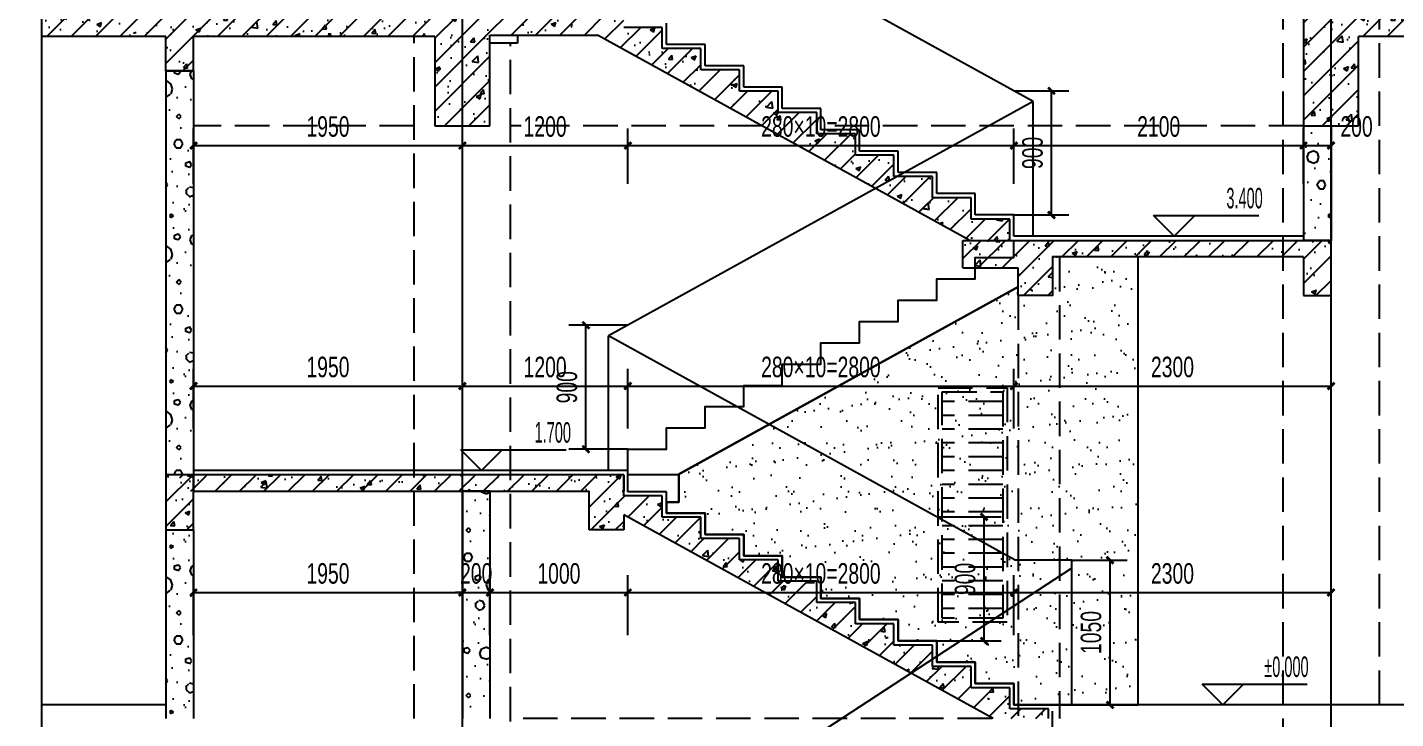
# Model space of a CAD drawing. Extents: x -26219 to 315419, y -160410 to -120810.
# Drawn here: x 119748 to 129672, y -147398 to -142382 of the extents above; entities that cross this region are included whole.
import ezdxf

# ---------------------------------------------------------------- set-up
doc = ezdxf.new("R2010")
doc.units = 0
doc.header["$LTSCALE"] = 1000
doc.header["$MEASUREMENT"] = 0
doc.linetypes.add('DASH', pattern=[0.35, 0.25, -0.1])
for name, color, linetype in [('01-标注_尺寸', 124, 'Continuous'), ('01-标注_标高', 200, 'Continuous'), ('01-标注_符号', 200, 'Continuous'), ('02-TEXT_标注', 130, 'Continuous'), ('05-填充_天正', 26, 'Continuous'), ('A-E_栏杆', 232, 'Continuous'), ('A-SUR_保温', 222, 'Continuous'), ('A-TECH_暖通', 6, 'Continuous'), ('A_AXIS-轴线', 36, 'Continuous'), ('A_STR-砌块墙', 121, 'Continuous'), ('A_STR-砼墙', 51, 'Continuous'), ('A_STR-砼柱', 51, 'Continuous'), ('S_E_A-E_楼梯', 4, 'Continuous'), ('S_SURFACE', 6, 'Continuous')]:
    doc.layers.add(name, color=color, linetype=linetype)
doc.styles.add('_TCH_DIM', font='ros.shx', dxfattribs={"width": 0.75, "bigfont": 'jd.shx'})
doc.styles.add('_TCH_DIM_T3', font='ros.shx', dxfattribs={"width": 0.705882, "bigfont": 'jd.shx'})
doc.dimstyles.new('_TCH_ARCH&&50', dxfattribs={"dimtxt": 148.75, "dimasz": 50, "dimexe": 125, "dimexo": 150, "dimgap": 63.125, "dimtad": 1, "dimdec": 0, "dimzin": 0, "dimdsep": 46, "dimtxsty": '_TCH_DIM_T3', "dimblk": 'ARCHTICK', "dimcen": 0.09, "dimclrt": 7, "dimazin": 2, "dimtfac": 1, "dimtdec": 0, "dimtix": 1, "dimtmove": 2, "dimatfit": 3, "dimfxl": 0, "dimtolj": 1, "dimtzin": 0, "dimarcsym": 0})
pattern_1 = [(45, (-598.54, -2114.5), (-88.38835, 88.38835), []), (50, (-598.54, -2114.5), (358.6301, -31.37607), [37.5, -412.5]), (355, (-598.54, -2114.5), (-69.3757, 376.0961), [30, -330]), (100.4514, (-568.65, -2117.1), (289.2547, 344.7198), [31.8701, -350.57106]), (46.1842, (-598.54, -2014.5), (533.6205, -82.7595), [56.25, -618.75]), (96.6356, (-554.07, -2021.4), (467.3314, 487.059), [47.8051, -525.8565]), (351.1842, (-598.54, -2014.5), (467.331, 487.0593), [45, -495]), (21, (-548.54, -2039.5), (298.45353, -201.30945), [37.5, -412.5]), (326, (-548.54, -2039.5), (121.6577, 362.575), [30, -330]), (71.4514, (-523.67, -2056.27), (420.1113, 161.26525), [31.8701, -350.57106]), (37.5, (-598.54, -2114.5), (6.07993, 166.44693), [0, -326, 0, -335, 0, -331.25]), (7.5, (-598.54, -2114.5), (131.53477, 197.20586), [0, -191, 0, -318.5, 0, -126.25]), (327.5, (-710.04, -2114.5), (266.91122, -11.27744), [0, -125, 0, -390, 0, -517.5]), (317.5, (-760.04, -2114.5), (291.59308, 50.0525), [0, -162.5, 0, -259, 0, -367.5])]
pattern_2 = [(45, (0, 0), (-88.38835, 88.38835), []), (50, (0, 0), (358.6301, -31.37607), [37.5, -412.5]), (355, (0, 0), (-69.3757, 376.0961), [30, -330]), (100.4514, (29.9, -2.6), (289.2547, 344.7198), [31.8701, -350.57106]), (46.1842, (0, 100), (533.6205, -82.7595), [56.25, -618.75]), (96.6356, (44.47, 93.1), (467.3314, 487.059), [47.8051, -525.8565]), (351.1842, (0, 100), (467.331, 487.0593), [45, -495]), (21, (50, 75), (298.45353, -201.30945), [37.5, -412.5]), (326, (50, 75), (121.6577, 362.575), [30, -330]), (71.4514, (74.87, 58.22), (420.1113, 161.26525), [31.8701, -350.57106]), (37.5, (0, 0), (6.07993, 166.44693), [0, -326, 0, -335, 0, -331.25]), (7.5, (0, 0), (131.53477, 197.20586), [0, -191, 0, -318.5, 0, -126.25]), (327.5, (-111.5, 0), (266.91122, -11.27744), [0, -125, 0, -390, 0, -517.5]), (317.5, (-161.5, 0), (291.59308, 50.0525), [0, -162.5, 0, -259, 0, -367.5])]
pattern_3 = [(0, (177, -183), (300, 600), [0, -600]), (0, (-174, -264), (300, 600), [0, -600]), (0, (21, -270), (300, 600), [0, -600]), (0, (234, -93), (300, 600), [0, -600]), (0, (-15, -300), (300, 600), [0, -600]), (0, (294, 285), (300, 600), [0, -600]), (0, (111, 237), (300, 600), [0, -600]), (0, (207, 162), (300, 600), [0, -600]), (0, (-282, 150), (300, 600), [0, -600]), (0, (12, 123), (300, 600), [0, -600]), (0, (-102, -30), (300, 600), [0, -600]), (0, (-96, -255), (300, 600), [0, -600]), (0, (129, -279), (300, 600), [0, -600]), (0, (294, -15), (300, 600), [0, -600]), (0, (-267, -108), (300, 600), [0, -600]), (0, (-216, -6), (300, 600), [0, -600]), (0, (18, -48), (300, 600), [0, -600]), (0, (-66, -135), (300, 600), [0, -600]), (0, (-114, 63), (300, 600), [0, -600]), (0, (-39, 288), (300, 600), [0, -600]), (0, (-243, -234), (300, 600), [0, -600]), (0, (87, 165), (300, 600), [0, -600]), (0, (-192, 174), (300, 600), [0, -600]), (0, (-240, 252), (300, 600), [0, -600]), (130.601294, (257.143, 97.143), (-1499.9999834, 1800.000008), [26.3416, -11037.111]), (18.43495, (214.29, 108.57), (1499.999994, 599.999996), [27.1052, -3767.6279]), (90, (214.3, 82.86), (300, 600), [25.7143, -1174.2857]), (161.56505, (240, 74.29), (-1500.000008, 599.999955), [27.1052, -3767.6279]), (53.1301, (240, 74.29), (300, 600), [28.5714, -2971.4285]), (135, (262.86, -231.43), (-300.00004, 599.99996), [24.2437, -1672.8126]), (45, (228.57, -231.43), (300, 600), [24.2437, -1672.8126]), (135, (245.71, -248.57), (-300.00004, 599.99996), [24.2437, -1672.8126]), (45, (245.71, -248.57), (300, 600), [24.2437, -1672.8126]), (116.56505, (-25.7, 171.43), (-5e-05, 1200), [31.9438, -638.8765]), (180, (-40, 200), (-300, 600), [34.2857, -565.7142]), (63.43495, (-88.57, 171.43), (3e-06, 1200), [31.9438, -638.8765]), (116.56505, (-74.3, 142.86), (-5e-05, 1200), [31.9438, -638.8765]), (0, (-74.3, 142.86), (300, 600), [34.2857, -565.7142]), (63.43495, (-40, 142.86), (3e-06, 1200), [31.9438, -638.8765]), (107.102728, (200, -31.429), (-899.9999656, 3000.0000048), [38.8613, -16282.9025]), (143.972626, (188.57, 5.714), (-5699.999928, 4199.999995), [38.8613, -8122.02]), (180, (157.14, 28.6), (-300, 600), [37.1429, -562.8571]), (36.027373, (88.57, 5.714), (5699.999958, 4199.999955), [38.8613, -8122.02]), (71.56505, (77.14, -28.57), (900.000005, 2999.999995), [36.1403, -3758.5928]), (107.102728, (88.571, -65.714), (-899.9999656, 3000.0000048), [38.8613, -16282.9025]), (143.972626, (120, -88.57), (-5699.999928, 4199.999995), [38.8613, -8122.02]), (0, (120, -88.6), (300, 600), [37.1429, -562.8571]), (36.027373, (157.143, -88.57), (5699.999958, 4199.999955), [38.8613, -8122.02]), (71.56505, (188.57, -65.71), (900.000005, 2999.999995), [36.1403, -3758.5928]), (150.25512, (205.714, 248.57), (-900.000002, 599.999993), [23.035, -4814.3196]), (90, (185.7, 237.14), (300, 600), [22.8571, -1177.1427]), (29.74488, (185.714, 237.14), (900, 599.999997), [23.035, -4814.3196]), (116.56505, (65.7, -177.14), (-5e-05, 1200), [31.9438, -638.8765]), (168.690067, (51.43, -148.57), (-2700.000002, 599.999985), [29.1373, -6089.6855]), (41.185925, (0, -162.857), (7499.9999546, 6599.9999423), [30.3718, -12725.802]), (90, (0, -191.43), (300, 600), [28.5714, -1171.4285]), (138.814074, (22.857, -211.429), (-7499.9998667, 6600.000042), [30.3718, -12725.802]), (16.699244, (22.857, -211.429), (9899.9999255, 2999.9999686), [29.8295, -12498.5375]), (60.945396, (51.43, -202.857), (299.999999, 599.9999947), [29.416, -12325.3395]), (109.983106, (-185.714, 74.286), (-1500.0000056, 4199.999989), [33.442, -14012.1975]), (155.556045, (-197.143, 105.714), (-3900.000015, 1799.9999626), [34.523, -14465.1315]), (24.443955, (-260, 105.714), (3900.000002, 1799.9999913), [34.523, -14465.1315]), (70.016893, (-271.429, 74.286), (1500.0000045, 4199.9999896), [33.442, -14012.1975]), (109.983106, (-260, 42.857), (-1500.0000056, 4199.999989), [33.442, -14012.1975]), (160.016893, (-228.57, 31.43), (-1500.000001, 599.999973), [33.442, -6989.3775]), (19.983107, (-228.57, 31.43), (1499.999992, 599.999999), [33.442, -6989.3775]), (70.016893, (-197.143, 42.857), (1500.0000045, 4199.9999896), [33.442, -14012.1975]), (122.005383, (37.14, 20), (-300.00004, 599.99997), [26.9542, -5633.434]), (18.43495, (-2.86, 34.29), (1499.999994, 599.999996), [27.1052, -3767.6279]), (90, (-2.86, 8.57), (300, 600), [25.7143, -1174.2857]), (161.56505, (22.86, 0), (-1500.000008, 599.999955), [27.1052, -3767.6279]), (54.462322, (22.857, 0), (2099.999997, 2999.9999955), [24.578, -10298.2115]), (116.56505, (-137.14, -125.7), (-5e-05, 1200), [31.9438, -638.8765]), (180, (-151.4, -97.14), (-300, 600), [31.4286, -568.5714]), (59.036243, (-200, -125.714), (300.000001, 599.999997), [33.3197, -6963.822]), (120.963756, (-182.857, -154.286), (-300.000041, 599.999972), [33.3197, -6963.822]), (0, (-182.86, -154.3), (300, 600), [31.4286, -568.5714]), (63.43495, (-151.43, -154.3), (3e-06, 1200), [31.9438, -638.8765])]

# ---------------------------------------------------------------- blocks, each defined once
blk = doc.blocks.new('sdfafds')
at = {"layer": '05-填充_天正', "linetype": 'DASH'}
for p, q in [((470, 1600), (30, 1600)), ((470, 1500), (30, 1500)), ((470, 1400), (30, 1400)), ((470, 1300), (30, 1300)), ((470, 1200), (30, 1200)), ((470, 1100), (30, 1100)), ((470, 1000), (30, 1000)), ((470, 900), (30, 900)), ((470, 800), (30, 800)), ((470, 700), (30, 700)), ((470, 600), (30, 600)), ((470, 500), (30, 500)), ((470, 400), (30, 400)), ((470, 300), (30, 300)), ((470, 200), (30, 200)), ((470, 100), (30, 100))]:
    blk.add_line(p, q, dxfattribs=at)
blk.add_lwpolyline([(470, 30), (30, 30), (30, 1670), (470, 1670)], close=True, dxfattribs=at)
at = {"layer": 'A-TECH_暖通', "linetype": 'DASH'}
blk.add_lwpolyline([(500, 0), (0, 0), (0, 1700), (500, 1700)], close=True, dxfattribs=at)
blk = doc.blocks.new('_ArchTick')
at = {"color": 0, "linetype": 'ByBlock', "const_width": 0.4}
blk.add_lwpolyline([(-0.5, -0.5), (0.5, 0.5)], dxfattribs=at)
blk = doc.blocks.new('*D258')
at = {"layer": '01-标注_尺寸', "color": 0, "lineweight": -2, "transparency": 16777216}
for p, q in [((129003.2, -143516.8), (129003.2, -143115.1)), ((129203.2, -143516.8), (129203.2, -143115.1)), ((129003.2, -143240.1), (129203.2, -143240.1))]:
    blk.add_line(p, q, dxfattribs=at)
at = {"layer": 'Defpoints', "color": 0, "transparency": 16777216}
for p in [(129203.2, -143240.1), (129003.2, -143666.8), (129203.2, -143666.8)]:
    blk.add_point(p, dxfattribs=at)
at = {"layer": '01-标注_尺寸', "color": 0, "lineweight": -2, "transparency": 16777216, "xscale": 50, "yscale": 50, "zscale": 50, "rotation": 180}
blk.add_blockref('_ArchTick', (129003.2, -143240.1), dxfattribs=at)
at = {"layer": '01-标注_尺寸', "color": 0, "lineweight": -2, "transparency": 16777216, "xscale": 50, "yscale": 50, "zscale": 50}
blk.add_blockref('_ArchTick', (129203.2, -143240.1), dxfattribs=at)
at = {"layer": '01-标注_尺寸', "color": 7, "transparency": 16777216, "insert": (129388.2, -143102.6), "char_height": 148.75, "attachment_point": 5, "style": '_TCH_DIM_T3'}
blk.add_mtext('\\A1;200', dxfattribs=at)
blk = doc.blocks.new('*D259')
at = {"layer": '01-标注_尺寸', "color": 0, "lineweight": -2, "transparency": 16777216}
for p, q in [((126903.2, -143516.8), (126903.2, -143115.1)), ((129003.2, -143516.8), (129003.2, -143115.1)), ((126903.2, -143240.1), (129003.2, -143240.1))]:
    blk.add_line(p, q, dxfattribs=at)
at = {"layer": 'Defpoints', "color": 0, "transparency": 16777216}
for p in [(129003.2, -143240.1), (126903.2, -143666.8), (129003.2, -143666.8)]:
    blk.add_point(p, dxfattribs=at)
at = {"layer": '01-标注_尺寸', "color": 0, "lineweight": -2, "transparency": 16777216, "xscale": 50, "yscale": 50, "zscale": 50, "rotation": 180}
blk.add_blockref('_ArchTick', (126903.2, -143240.1), dxfattribs=at)
at = {"layer": '01-标注_尺寸', "color": 0, "lineweight": -2, "transparency": 16777216, "xscale": 50, "yscale": 50, "zscale": 50}
blk.add_blockref('_ArchTick', (129003.2, -143240.1), dxfattribs=at)
at = {"layer": '01-标注_尺寸', "color": 7, "transparency": 16777216, "insert": (127953.2, -143102.6), "char_height": 148.75, "attachment_point": 5, "style": '_TCH_DIM_T3'}
blk.add_mtext('\\A1;2100', dxfattribs=at)
blk = doc.blocks.new('*D260')
at = {"layer": '01-标注_尺寸', "color": 0, "lineweight": -2, "transparency": 16777216}
for p, q in [((124103.2, -143516.8), (124103.2, -143115.1)), ((126903.2, -143516.8), (126903.2, -143115.1)), ((124103.2, -143240.1), (126903.2, -143240.1))]:
    blk.add_line(p, q, dxfattribs=at)
at = {"layer": 'Defpoints', "color": 0, "transparency": 16777216}
for p in [(126903.2, -143240.1), (124103.2, -143666.8), (126903.2, -143666.8)]:
    blk.add_point(p, dxfattribs=at)
at = {"layer": '01-标注_尺寸', "color": 0, "lineweight": -2, "transparency": 16777216, "xscale": 50, "yscale": 50, "zscale": 50, "rotation": 180}
blk.add_blockref('_ArchTick', (124103.2, -143240.1), dxfattribs=at)
at = {"layer": '01-标注_尺寸', "color": 0, "lineweight": -2, "transparency": 16777216, "xscale": 50, "yscale": 50, "zscale": 50}
blk.add_blockref('_ArchTick', (126903.2, -143240.1), dxfattribs=at)
at = {"layer": '01-标注_尺寸', "color": 7, "transparency": 16777216, "insert": (125503.2, -143102.6), "char_height": 148.75, "attachment_point": 5, "style": '_TCH_DIM_T3'}
blk.add_mtext('\\A1;280×10=2800', dxfattribs=at)
blk = doc.blocks.new('*D261')
at = {"layer": '01-标注_尺寸', "color": 0, "lineweight": -2, "transparency": 16777216}
for p, q in [((122903.2, -143516.8), (122903.2, -143115.1)), ((124103.2, -143516.8), (124103.2, -143115.1)), ((122903.2, -143240.1), (124103.2, -143240.1))]:
    blk.add_line(p, q, dxfattribs=at)
at = {"layer": 'Defpoints', "color": 0, "transparency": 16777216}
for p in [(124103.2, -143240.1), (122903.2, -143666.8), (124103.2, -143666.8)]:
    blk.add_point(p, dxfattribs=at)
at = {"layer": '01-标注_尺寸', "color": 0, "lineweight": -2, "transparency": 16777216, "xscale": 50, "yscale": 50, "zscale": 50, "rotation": 180}
blk.add_blockref('_ArchTick', (122903.2, -143240.1), dxfattribs=at)
at = {"layer": '01-标注_尺寸', "color": 0, "lineweight": -2, "transparency": 16777216, "xscale": 50, "yscale": 50, "zscale": 50}
blk.add_blockref('_ArchTick', (124103.2, -143240.1), dxfattribs=at)
at = {"layer": '01-标注_尺寸', "color": 7, "transparency": 16777216, "insert": (123503.2, -143102.6), "char_height": 148.75, "attachment_point": 5, "style": '_TCH_DIM_T3'}
blk.add_mtext('\\A1;1200', dxfattribs=at)
blk = doc.blocks.new('*D262')
at = {"layer": '01-标注_尺寸', "color": 0, "lineweight": -2, "transparency": 16777216}
for p, q in [((120953.2, -143516.8), (120953.2, -143115.1)), ((122903.2, -143516.8), (122903.2, -143115.1)), ((120953.2, -143240.1), (122903.2, -143240.1))]:
    blk.add_line(p, q, dxfattribs=at)
at = {"layer": 'Defpoints', "color": 0, "transparency": 16777216}
for p in [(122903.2, -143240.1), (120953.2, -143666.8), (122903.2, -143666.8)]:
    blk.add_point(p, dxfattribs=at)
at = {"layer": '01-标注_尺寸', "color": 0, "lineweight": -2, "transparency": 16777216, "xscale": 50, "yscale": 50, "zscale": 50, "rotation": 180}
blk.add_blockref('_ArchTick', (120953.2, -143240.1), dxfattribs=at)
at = {"layer": '01-标注_尺寸', "color": 0, "lineweight": -2, "transparency": 16777216, "xscale": 50, "yscale": 50, "zscale": 50}
blk.add_blockref('_ArchTick', (122903.2, -143240.1), dxfattribs=at)
at = {"layer": '01-标注_尺寸', "color": 7, "transparency": 16777216, "insert": (121928.2, -143102.6), "char_height": 148.75, "attachment_point": 5, "style": '_TCH_DIM_T3'}
blk.add_mtext('\\A1;1950', dxfattribs=at)
blk = doc.blocks.new('*D282')
at = {"layer": '01-标注_尺寸', "color": 0, "lineweight": -2, "transparency": 16777216}
for p, q in [((126903.2, -145293.4), (126903.2, -144859.9)), ((129203.2, -145293.4), (129203.2, -144859.9)), ((126903.2, -144984.9), (129203.2, -144984.9))]:
    blk.add_line(p, q, dxfattribs=at)
at = {"layer": 'Defpoints', "color": 0, "transparency": 16777216}
for p in [(129203.2, -144984.9), (126903.2, -145443.4), (129203.2, -145443.4)]:
    blk.add_point(p, dxfattribs=at)
at = {"layer": '01-标注_尺寸', "color": 0, "lineweight": -2, "transparency": 16777216, "xscale": 50, "yscale": 50, "zscale": 50, "rotation": 180}
blk.add_blockref('_ArchTick', (126903.2, -144984.9), dxfattribs=at)
at = {"layer": '01-标注_尺寸', "color": 0, "lineweight": -2, "transparency": 16777216, "xscale": 50, "yscale": 50, "zscale": 50}
blk.add_blockref('_ArchTick', (129203.2, -144984.9), dxfattribs=at)
at = {"layer": '01-标注_尺寸', "color": 7, "transparency": 16777216, "insert": (128053.2, -144847.4), "char_height": 148.75, "attachment_point": 5, "style": '_TCH_DIM_T3'}
blk.add_mtext('\\A1;2300', dxfattribs=at)
blk = doc.blocks.new('*D283')
at = {"layer": '01-标注_尺寸', "color": 0, "lineweight": -2, "transparency": 16777216}
for p, q in [((124103.2, -145293.4), (124103.2, -144859.9)), ((126903.2, -145293.4), (126903.2, -144859.9)), ((124103.2, -144984.9), (126903.2, -144984.9))]:
    blk.add_line(p, q, dxfattribs=at)
at = {"layer": 'Defpoints', "color": 0, "transparency": 16777216}
for p in [(126903.2, -144984.9), (124103.2, -145443.4), (126903.2, -145443.4)]:
    blk.add_point(p, dxfattribs=at)
at = {"layer": '01-标注_尺寸', "color": 0, "lineweight": -2, "transparency": 16777216, "xscale": 50, "yscale": 50, "zscale": 50, "rotation": 180}
blk.add_blockref('_ArchTick', (124103.2, -144984.9), dxfattribs=at)
at = {"layer": '01-标注_尺寸', "color": 0, "lineweight": -2, "transparency": 16777216, "xscale": 50, "yscale": 50, "zscale": 50}
blk.add_blockref('_ArchTick', (126903.2, -144984.9), dxfattribs=at)
at = {"layer": '01-标注_尺寸', "color": 7, "transparency": 16777216, "insert": (125503.2, -144847.4), "char_height": 148.75, "attachment_point": 5, "style": '_TCH_DIM_T3'}
blk.add_mtext('\\A1;280×10=2800', dxfattribs=at)
blk = doc.blocks.new('*D284')
at = {"layer": '01-标注_尺寸', "color": 0, "lineweight": -2, "transparency": 16777216}
for p, q in [((122903.2, -145293.4), (122903.2, -144859.9)), ((124103.2, -145293.4), (124103.2, -144859.9)), ((122903.2, -144984.9), (124103.2, -144984.9))]:
    blk.add_line(p, q, dxfattribs=at)
at = {"layer": 'Defpoints', "color": 0, "transparency": 16777216}
for p in [(124103.2, -144984.9), (122903.2, -145443.4), (124103.2, -145443.4)]:
    blk.add_point(p, dxfattribs=at)
at = {"layer": '01-标注_尺寸', "color": 0, "lineweight": -2, "transparency": 16777216, "xscale": 50, "yscale": 50, "zscale": 50, "rotation": 180}
blk.add_blockref('_ArchTick', (122903.2, -144984.9), dxfattribs=at)
at = {"layer": '01-标注_尺寸', "color": 0, "lineweight": -2, "transparency": 16777216, "xscale": 50, "yscale": 50, "zscale": 50}
blk.add_blockref('_ArchTick', (124103.2, -144984.9), dxfattribs=at)
at = {"layer": '01-标注_尺寸', "color": 7, "transparency": 16777216, "insert": (123503.2, -144847.4), "char_height": 148.75, "attachment_point": 5, "style": '_TCH_DIM_T3'}
blk.add_mtext('\\A1;1200', dxfattribs=at)
blk = doc.blocks.new('*D285')
at = {"layer": '01-标注_尺寸', "color": 0, "lineweight": -2, "transparency": 16777216}
for p, q in [((120953.2, -145293.4), (120953.2, -144859.9)), ((122903.2, -145293.4), (122903.2, -144859.9)), ((120953.2, -144984.9), (122903.2, -144984.9))]:
    blk.add_line(p, q, dxfattribs=at)
at = {"layer": 'Defpoints', "color": 0, "transparency": 16777216}
for p in [(122903.2, -144984.9), (120953.2, -145443.4), (122903.2, -145443.4)]:
    blk.add_point(p, dxfattribs=at)
at = {"layer": '01-标注_尺寸', "color": 0, "lineweight": -2, "transparency": 16777216, "xscale": 50, "yscale": 50, "zscale": 50, "rotation": 180}
blk.add_blockref('_ArchTick', (120953.2, -144984.9), dxfattribs=at)
at = {"layer": '01-标注_尺寸', "color": 0, "lineweight": -2, "transparency": 16777216, "xscale": 50, "yscale": 50, "zscale": 50}
blk.add_blockref('_ArchTick', (122903.2, -144984.9), dxfattribs=at)
at = {"layer": '01-标注_尺寸', "color": 7, "transparency": 16777216, "insert": (121928.2, -144847.4), "char_height": 148.75, "attachment_point": 5, "style": '_TCH_DIM_T3'}
blk.add_mtext('\\A1;1950', dxfattribs=at)
blk = doc.blocks.new('*D286')
at = {"layer": '01-标注_尺寸', "color": 0, "lineweight": -2, "transparency": 16777216}
for p, q in [((126903.2, -146791.4), (126903.2, -146357.9)), ((129203.2, -146791.4), (129203.2, -146357.9)), ((126903.2, -146482.9), (129203.2, -146482.9))]:
    blk.add_line(p, q, dxfattribs=at)
at = {"layer": 'Defpoints', "color": 0, "transparency": 16777216}
for p in [(129203.2, -146482.9), (126903.2, -146941.4), (129203.2, -146941.4)]:
    blk.add_point(p, dxfattribs=at)
at = {"layer": '01-标注_尺寸', "color": 0, "lineweight": -2, "transparency": 16777216, "xscale": 50, "yscale": 50, "zscale": 50, "rotation": 180}
blk.add_blockref('_ArchTick', (126903.2, -146482.9), dxfattribs=at)
at = {"layer": '01-标注_尺寸', "color": 0, "lineweight": -2, "transparency": 16777216, "xscale": 50, "yscale": 50, "zscale": 50}
blk.add_blockref('_ArchTick', (129203.2, -146482.9), dxfattribs=at)
at = {"layer": '01-标注_尺寸', "color": 7, "transparency": 16777216, "insert": (128053.2, -146345.4), "char_height": 148.75, "attachment_point": 5, "style": '_TCH_DIM_T3'}
blk.add_mtext('\\A1;2300', dxfattribs=at)
blk = doc.blocks.new('*D287')
at = {"layer": '01-标注_尺寸', "color": 0, "lineweight": -2, "transparency": 16777216}
for p, q in [((124103.2, -146791.4), (124103.2, -146357.9)), ((126903.2, -146791.4), (126903.2, -146357.9)), ((124103.2, -146482.9), (126903.2, -146482.9))]:
    blk.add_line(p, q, dxfattribs=at)
at = {"layer": 'Defpoints', "color": 0, "transparency": 16777216}
for p in [(126903.2, -146482.9), (124103.2, -146941.4), (126903.2, -146941.4)]:
    blk.add_point(p, dxfattribs=at)
at = {"layer": '01-标注_尺寸', "color": 0, "lineweight": -2, "transparency": 16777216, "xscale": 50, "yscale": 50, "zscale": 50, "rotation": 180}
blk.add_blockref('_ArchTick', (124103.2, -146482.9), dxfattribs=at)
at = {"layer": '01-标注_尺寸', "color": 0, "lineweight": -2, "transparency": 16777216, "xscale": 50, "yscale": 50, "zscale": 50}
blk.add_blockref('_ArchTick', (126903.2, -146482.9), dxfattribs=at)
at = {"layer": '01-标注_尺寸', "color": 7, "transparency": 16777216, "insert": (125503.2, -146345.4), "char_height": 148.75, "attachment_point": 5, "style": '_TCH_DIM_T3'}
blk.add_mtext('\\A1;280×10=2800', dxfattribs=at)
blk = doc.blocks.new('*D288')
at = {"layer": '01-标注_尺寸', "color": 0, "lineweight": -2, "transparency": 16777216}
for p, q in [((123103.2, -146791.4), (123103.2, -146357.9)), ((124103.2, -146791.4), (124103.2, -146357.9)), ((123103.2, -146482.9), (124103.2, -146482.9))]:
    blk.add_line(p, q, dxfattribs=at)
at = {"layer": 'Defpoints', "color": 0, "transparency": 16777216}
for p in [(124103.2, -146482.9), (123103.2, -146941.4), (124103.2, -146941.4)]:
    blk.add_point(p, dxfattribs=at)
at = {"layer": '01-标注_尺寸', "color": 0, "lineweight": -2, "transparency": 16777216, "xscale": 50, "yscale": 50, "zscale": 50, "rotation": 180}
blk.add_blockref('_ArchTick', (123103.2, -146482.9), dxfattribs=at)
at = {"layer": '01-标注_尺寸', "color": 0, "lineweight": -2, "transparency": 16777216, "xscale": 50, "yscale": 50, "zscale": 50}
blk.add_blockref('_ArchTick', (124103.2, -146482.9), dxfattribs=at)
at = {"layer": '01-标注_尺寸', "color": 7, "transparency": 16777216, "insert": (123603.2, -146345.4), "char_height": 148.75, "attachment_point": 5, "style": '_TCH_DIM_T3'}
blk.add_mtext('\\A1;1000', dxfattribs=at)
blk = doc.blocks.new('*D289')
at = {"layer": '01-标注_尺寸', "color": 0, "lineweight": -2, "transparency": 16777216}
for p, q in [((122903.2, -146791.4), (122903.2, -146357.9)), ((123103.2, -146791.4), (123103.2, -146357.9)), ((122903.2, -146482.9), (122853.2, -146482.9)), ((122903.2, -146482.9), (123103.2, -146482.9)), ((123103.2, -146482.9), (123153.2, -146482.9))]:
    blk.add_line(p, q, dxfattribs=at)
at = {"layer": 'Defpoints', "color": 0, "transparency": 16777216}
for p in [(123103.2, -146482.9), (122903.2, -146941.4), (123103.2, -146941.4)]:
    blk.add_point(p, dxfattribs=at)
at = {"layer": '01-标注_尺寸', "color": 0, "lineweight": -2, "transparency": 16777216, "xscale": 50, "yscale": 50, "zscale": 50}
blk.add_blockref('_ArchTick', (122903.2, -146482.9), dxfattribs=at)
at = {"layer": '01-标注_尺寸', "color": 0, "lineweight": -2, "transparency": 16777216, "xscale": 50, "yscale": 50, "zscale": 50, "rotation": 180}
blk.add_blockref('_ArchTick', (123103.2, -146482.9), dxfattribs=at)
at = {"layer": '01-标注_尺寸', "color": 7, "transparency": 16777216, "insert": (123003.2, -146345.4), "char_height": 148.75, "attachment_point": 5, "style": '_TCH_DIM_T3'}
blk.add_mtext('\\A1;200', dxfattribs=at)
blk = doc.blocks.new('*D290')
at = {"layer": '01-标注_尺寸', "color": 0, "lineweight": -2, "transparency": 16777216}
for p, q in [((120953.2, -146791.4), (120953.2, -146357.9)), ((122903.2, -146791.4), (122903.2, -146357.9)), ((120953.2, -146482.9), (122903.2, -146482.9))]:
    blk.add_line(p, q, dxfattribs=at)
at = {"layer": 'Defpoints', "color": 0, "transparency": 16777216}
for p in [(122903.2, -146482.9), (120953.2, -146941.4), (122903.2, -146941.4)]:
    blk.add_point(p, dxfattribs=at)
at = {"layer": '01-标注_尺寸', "color": 0, "lineweight": -2, "transparency": 16777216, "xscale": 50, "yscale": 50, "zscale": 50, "rotation": 180}
blk.add_blockref('_ArchTick', (120953.2, -146482.9), dxfattribs=at)
at = {"layer": '01-标注_尺寸', "color": 0, "lineweight": -2, "transparency": 16777216, "xscale": 50, "yscale": 50, "zscale": 50}
blk.add_blockref('_ArchTick', (122903.2, -146482.9), dxfattribs=at)
at = {"layer": '01-标注_尺寸', "color": 7, "transparency": 16777216, "insert": (121928.2, -146345.4), "char_height": 148.75, "attachment_point": 5, "style": '_TCH_DIM_T3'}
blk.add_mtext('\\A1;1950', dxfattribs=at)
blk = doc.blocks.new('*D1554')
at = {"layer": '01-标注_尺寸', "color": 0, "lineweight": -2, "transparency": 16777216}
for p, q in [((124103.2, -144543.4), (123674.1, -144543.4)), ((123799.1, -145443.4), (123799.1, -144543.4)), ((124103.2, -145443.4), (123674.1, -145443.4))]:
    blk.add_line(p, q, dxfattribs=at)
at = {"layer": 'Defpoints', "color": 0, "transparency": 16777216}
for p in [(123799.1, -144543.4), (124253.2, -144543.4), (124253.2, -145443.4)]:
    blk.add_point(p, dxfattribs=at)
at = {"layer": '01-标注_尺寸', "color": 0, "lineweight": -2, "transparency": 16777216, "xscale": 50, "yscale": 50, "zscale": 50}
for p, rotation in [((123799.1, -144543.4), 90), ((123799.1, -145443.4), 270)]:
    blk.add_blockref('_ArchTick', p, dxfattribs=dict(at, rotation=rotation))
at = {"layer": '01-标注_尺寸', "color": 7, "transparency": 16777216, "insert": (123661.6, -144993.4), "char_height": 148.75, "attachment_point": 5, "rotation": 90, "style": '_TCH_DIM_T3'}
blk.add_mtext('\\A1;900', dxfattribs=at)
blk = doc.blocks.new('*D1555')
at = {"layer": '01-标注_尺寸', "color": 0, "lineweight": -2, "transparency": 16777216}
for p, q in [((126903.2, -142843.4), (127301.1, -142843.4)), ((127176.1, -143743.4), (127176.1, -142843.4)), ((126903.2, -143743.4), (127301.1, -143743.4))]:
    blk.add_line(p, q, dxfattribs=at)
at = {"layer": 'Defpoints', "color": 0, "transparency": 16777216}
for p in [(126753.2, -142843.4), (127176.1, -142843.4), (126753.2, -143743.4)]:
    blk.add_point(p, dxfattribs=at)
at = {"layer": '01-标注_尺寸', "color": 0, "lineweight": -2, "transparency": 16777216, "xscale": 50, "yscale": 50, "zscale": 50}
for p, rotation in [((127176.1, -142843.4), 90), ((127176.1, -143743.4), 270)]:
    blk.add_blockref('_ArchTick', p, dxfattribs=dict(at, rotation=rotation))
at = {"layer": '01-标注_尺寸', "color": 7, "transparency": 16777216, "insert": (127038.6, -143293.4), "char_height": 148.75, "attachment_point": 5, "rotation": 90, "style": '_TCH_DIM_T3'}
blk.add_mtext('\\A1;900', dxfattribs=at)
blk = doc.blocks.new('*D1556')
at = {"layer": '01-标注_尺寸', "color": 0, "lineweight": -2, "transparency": 16777216}
for p, q in [((126343.2, -145934.4), (126811.9, -145934.4)), ((126686.9, -146834.4), (126686.9, -145934.4)), ((126343.2, -146834.4), (126811.9, -146834.4))]:
    blk.add_line(p, q, dxfattribs=at)
at = {"layer": 'Defpoints', "color": 0, "transparency": 16777216}
for p in [(126193.2, -145934.4), (126686.9, -145934.4), (126193.2, -146834.4)]:
    blk.add_point(p, dxfattribs=at)
at = {"layer": '01-标注_尺寸', "color": 0, "lineweight": -2, "transparency": 16777216, "xscale": 50, "yscale": 50, "zscale": 50}
for p, rotation in [((126686.9, -145934.4), 90), ((126686.9, -146834.4), 270)]:
    blk.add_blockref('_ArchTick', p, dxfattribs=dict(at, rotation=rotation))
at = {"layer": '01-标注_尺寸', "color": 7, "transparency": 16777216, "insert": (126549.4, -146384.4), "char_height": 148.75, "attachment_point": 5, "rotation": 90, "style": '_TCH_DIM_T3'}
blk.add_mtext('\\A1;900', dxfattribs=at)
blk = doc.blocks.new('*D1765')
at = {"layer": '01-标注_尺寸', "color": 0, "lineweight": -2, "transparency": 16777216}
for p, q in [((127323.2, -146248), (127725.4, -146248)), ((127600.4, -147298), (127600.4, -146248)), ((127323.2, -147298), (127725.4, -147298))]:
    blk.add_line(p, q, dxfattribs=at)
at = {"layer": 'Defpoints', "color": 0, "transparency": 16777216}
for p in [(127173.2, -146248), (127600.4, -146248), (127173.2, -147298)]:
    blk.add_point(p, dxfattribs=at)
at = {"layer": '01-标注_尺寸', "color": 0, "lineweight": -2, "transparency": 16777216, "xscale": 50, "yscale": 50, "zscale": 50}
for p, rotation in [((127600.4, -146248), 90), ((127600.4, -147298), 270)]:
    blk.add_blockref('_ArchTick', p, dxfattribs=dict(at, rotation=rotation))
at = {"layer": '01-标注_尺寸', "color": 7, "transparency": 16777216, "insert": (127462.9, -146773), "char_height": 148.75, "attachment_point": 5, "rotation": 90, "style": '_TCH_DIM_T3'}
blk.add_mtext('\\A1;1050', dxfattribs=at)

msp = doc.modelspace()

# ---------------------------------------------------------------- hatches: boundary and pattern name
at = {"layer": '05-填充_天正'}
h = msp.add_hatch(dxfattribs=at)
h.set_pattern_fill('钢筋混凝土', color=256, scale=50, style=0)
h.set_pattern_definition(pattern_2)
h.paths.add_polyline_path([(123103.2, -142298), (119853.2, -142298), (119853.2, -142448), (120753.2, -142448), (120753.2, -142698), (120953.2, -142698), (120953.2, -142448), (122703.2, -142448), (122703.2, -143098), (123103.2, -143098)])
h = msp.add_hatch(dxfattribs=at)
h.set_pattern_fill('钢筋混凝土', color=256, scale=50, style=0)
h.set_pattern_definition(pattern_2)
h.paths.add_polyline_path([(126583.4, -143927.9), (126873.2, -143927.9), (126873.2, -143773.4), (126593.2, -143773.4), (126593.2, -143618.8), (126313.2, -143618.8), (126313.2, -143464.3), (126033.2, -143464.3), (126033.2, -143309.7), (125753.2, -143309.7), (125753.2, -143155.2), (125473.2, -143155.2), (125473.2, -143000.6), (125193.2, -143000.6), (125193.2, -142846.1), (124913.2, -142846.1), (124913.2, -142691.5), (124633.2, -142691.5), (124633.2, -142537), (124353.2, -142537), (124353.2, -142382.4), (124073.2, -142382.4), (124073.2, -142298), (123103.2, -142298), (123103.2, -142438), (123884.2, -142438)])
h = msp.add_hatch(dxfattribs=at)
h.set_pattern_fill('钢筋混凝土', color=256, scale=50, style=0)
h.set_pattern_definition(pattern_2)
h.paths.add_polyline_path([(129003.2, -143098), (129403.2, -143098), (129403.2, -142298), (129003.2, -142298)])
h = msp.add_hatch(dxfattribs=at)
h.set_pattern_fill('钢筋混凝土', color=256, scale=50, style=0)
h.set_pattern_definition(pattern_2)
h.paths.add_polyline_path([(129403.2, -142298), (129403.2, -142448), (131003.2, -142448), (131003.2, -142298)])
h = msp.add_hatch(dxfattribs=at)
h.set_pattern_fill('加气混凝土', color=256, scale=50, style=0)
h.set_pattern_definition(pattern_3)
h.paths.add_polyline_path([(120753.2, -145628), (120953.2, -145628), (120953.2, -142698), (120753.2, -142698)])
h = msp.add_hatch(dxfattribs=at)
h.set_pattern_fill('加气混凝土', color=256, scale=50, style=0)
h.set_pattern_definition(pattern_3)
h.paths.add_polyline_path([(129203.2, -143098), (129003.2, -143098), (129003.2, -143927.9), (129203.2, -143927.9)])
h = msp.add_hatch(dxfattribs=at)
h.set_pattern_fill('钢筋混凝土', color=256, scale=50, style=0)
h.set_pattern_definition([(45, (-9455.13, 57065.36), (-88.38835, 88.38835), []), (50, (-9455.13, 57065.36), (358.6301, -31.37607), [37.5, -412.5]), (355, (-9455.13, 57065.36), (-69.37567, 376.09607), [30, -330]), (100.4514, (-9425.25, 57062.75), (289.2547, 344.71977), [31.8701, -350.57106]), (46.1842, (-9455.13, 57165.36), (533.6205, -82.7595), [56.25, -618.75]), (96.6356, (-9410.66, 57158.46), (467.3314, 487.0589), [47.8051, -525.8565]), (351.1842, (-9455.13, 57165.36), (467.331, 487.0593), [45, -495]), (21, (-9405.13, 57140.36), (298.45353, -201.30945), [37.5, -412.5]), (326, (-9405.13, 57140.36), (121.65767, 362.575), [30, -330]), (71.4514, (-9380.26, 57123.6), (420.1113, 161.26525), [31.8701, -350.57106]), (37.5, (-9455.13, 57065.36), (6.07993, 166.44693), [0, -326, 0, -335, 0, -331.25]), (7.5, (-9455.13, 57065.36), (131.53477, 197.20586), [0, -191, 0, -318.5, 0, -126.25]), (327.5, (-9566.63, 57065.36), (266.91122, -11.277436), [0, -125, 0, -390, 0, -517.5]), (317.5, (-9616.63, 57065.36), (291.59308, 50.0525), [0, -162.5, 0, -259, 0, -367.5])])
h.paths.add_polyline_path([(129203.2, -144327.9), (129203.2, -143927.9), (126533.2, -143927.9), (126533.2, -144127.9), (126933.2, -144127.9), (126933.2, -144327.9), (127183.2, -144327.9), (127183.2, -144047.9), (129003.2, -144047.9), (129003.2, -144327.9)])
h = msp.add_hatch(dxfattribs=at)
h.set_pattern_fill('AR-SAND', color=256, scale=100, style=0)
h.set_pattern_definition([(37.5, (13303.15, 57095.36), (-8.00016, 244.70662), [0, -193.04, 0, -215.9, 0, -206.375]), (7.5, (13303.15, 57095.36), (224.76164, 358.41255), [0, -104.14, 0, -173.99, 0, -66.675]), (327.5, (13146.94, 57095.36), (395.49619, 0.7186), [0, -63.5, 0, -228.6, 0, -298.45]), (317.5, (13146.94, 57095.36), (381.77823, 111.46466), [0, -31.75, 0, -149.86, 0, -171.45])])
h.paths.add_polyline_path([(127803.2, -147298), (127803.2, -144047.9), (127183.2, -144047.9), (127183.2, -144327.9), (126933.2, -144327.9), (126933.2, -144266.1), (124473.2, -145623.9), (124473.2, -145827.5), (124383.2, -145827.5), (124383.2, -145907.1), (124663.2, -145907.1), (124663.2, -146061.6), (124943.2, -146061.6), (124943.2, -146216.2), (125223.2, -146216.2), (125223.2, -146370.7), (125503.2, -146370.7), (125503.2, -146525.3), (125783.2, -146525.3), (125783.2, -146679.8), (126063.2, -146679.8), (126063.2, -146834.4), (126343.2, -146834.4), (126343.2, -146988.9), (126623.2, -146988.9), (126623.2, -147143.5), (126903.2, -147143.5), (126903.2, -147298)])
h = msp.add_hatch(dxfattribs=at)
h.set_pattern_fill('钢筋混凝土', color=256, scale=50, style=0)
h.set_pattern_definition(pattern_2)
h.paths.add_polyline_path([(120953.2, -146028), (120953.2, -145628), (120753.2, -145628), (120753.2, -146028)])
h = msp.add_hatch(dxfattribs=at)
h.set_pattern_fill('钢筋混凝土', color=256, scale=50, style=0)
h.set_pattern_definition(pattern_1)
h.paths.add_polyline_path([(124073.2, -145628), (120853.2, -145628), (120853.2, -145748), (124073.2, -145748)])
h = msp.add_hatch(dxfattribs=at)
h.set_pattern_fill('加气混凝土', color=256, scale=50, style=0)
h.set_pattern_definition(pattern_3)
h.paths.add_polyline_path([(122903.2, -147398), (123103.2, -147398), (123103.2, -145748), (122903.2, -145748)])
h = msp.add_hatch(dxfattribs=at)
h.set_pattern_fill('钢筋混凝土', color=256, scale=50, style=0)
h.set_pattern_definition(pattern_1)
h.paths.add_polyline_path([(127153.2, -147398), (127153.2, -147328), (126873.2, -147328), (126873.2, -147173.5), (126593.2, -147173.5), (126593.2, -147018.9), (126313.2, -147018.9), (126313.2, -146864.4), (126033.2, -146864.4), (126033.2, -146709.8), (125753.2, -146709.8), (125753.2, -146555.3), (125473.2, -146555.3), (125473.2, -146400.7), (125193.2, -146400.7), (125193.2, -146246.2), (124913.2, -146246.2), (124913.2, -146091.6), (124633.2, -146091.6), (124633.2, -145937.1), (124353.2, -145937.1), (124353.2, -145782.5), (124073.2, -145782.5), (124073.2, -145748), (123823.2, -145748), (123823.2, -146028), (124073.2, -146028), (124073.2, -145919.6), (126751.6, -147398)])
h = msp.add_hatch(dxfattribs=at)
h.set_pattern_fill('加气混凝土', color=256, scale=50, style=0)
h.set_pattern_definition(pattern_3)
h.paths.add_polyline_path([(120953.2, -146028), (120753.2, -146028), (120753.2, -147398), (120953.2, -147398)])

# ---------------------------------------------------------------- linework, layer by layer
msp.add_line((124473.2, -145628), (124473.2, -145623.9))
at = {"layer": '01-标注_标高'}
for p, q in [((128066.5, -143897.9), (127916.5, -143747.9)), ((127916.5, -143747.9), (128679.8, -143747.9)), ((128066.5, -143897.9), (128216.5, -143747.9)), ((123041.4, -145598), (122891.4, -145448)), ((122891.4, -145448), (123654.7, -145448)), ((123041.4, -145598), (123191.4, -145448)), ((128417.5, -147298), (128267.5, -147148)), ((128267.5, -147148), (129030.8, -147148)), ((128417.5, -147298), (128567.5, -147148))]:
    msp.add_line(p, q, dxfattribs=at)
at = {"layer": '01-标注_符号'}
msp.add_lwpolyline([(119853.2, -154148), (119853.2, -142079.3), (119748.2, -142041), (119958.2, -142004), (119853.2, -141966.8), (119853.2, -129898)], dxfattribs=at)
at = {"layer": '05-填充_天正'}
msp.add_lwpolyline([(127803.2, -147298), (127803.2, -144047.9), (127183.2, -144047.9), (127183.2, -144327.9), (126933.2, -144327.9), (126933.2, -144266.1), (124473.2, -145623.9), (124473.2, -145827.5), (124383.2, -145827.5), (124383.2, -145907.1), (124663.2, -145907.1), (124663.2, -146061.6), (124943.2, -146061.6), (124943.2, -146216.2), (125223.2, -146216.2), (125223.2, -146370.7), (125503.2, -146370.7), (125503.2, -146525.3), (125783.2, -146525.3), (125783.2, -146679.8), (126063.2, -146679.8), (126063.2, -146834.4), (126343.2, -146834.4), (126343.2, -146988.9), (126623.2, -146988.9), (126623.2, -147143.5), (126903.2, -147143.5), (126903.2, -147298)], close=True, dxfattribs=at)
at = {"layer": 'A-E_栏杆'}
for p, q in [((127043.2, -143897.9), (127043.2, -142920.6)), ((126911.4, -146248), (123963.2, -144620.7)), ((127323.2, -146248), (126911.4, -146248))]:
    msp.add_line(p, q, dxfattribs=at)
for points in [[(127043.2, -142920.6), (123963.2, -141220.6)], [(127043.2, -142920.6), (123963.2, -144620.7)], [(123963.2, -145598), (123963.2, -144620.7)], [(127323.2, -147298), (127323.2, -146248)], [(127323.2, -146306.5), (124552.6, -148118)]]:
    msp.add_lwpolyline(points, dxfattribs=at)
at = {"layer": 'A-SUR_保温'}
for p, q in [((120753.2, -147298), (119853.2, -147298)), ((131003.2, -147298), (129203.2, -147298))]:
    msp.add_line(p, q, dxfattribs=at)
at = {"layer": 'A_AXIS-轴线'}
for p, q in [((122903.2, -153848), (122903.2, -132159.9)), ((129203.2, -153848), (129203.2, -132159.9))]:
    msp.add_line(p, q, dxfattribs=at)
at = {"layer": 'A_STR-砌块墙'}
for p, q in [((120753.2, -142698), (120753.2, -145628)), ((120953.2, -142698), (120753.2, -142698)), ((120953.2, -142698), (120953.2, -145628)), ((129003.2, -143098), (129003.2, -143927.9)), ((129203.2, -143098), (129203.2, -143927.9)), ((129203.2, -143927.9), (129003.2, -143927.9)), ((122903.2, -145748), (122903.2, -147398)), ((123103.2, -145748), (122903.2, -145748)), ((123103.2, -145748), (123103.2, -147398)), ((120753.2, -146028), (120753.2, -147398)), ((120953.2, -146028), (120953.2, -147398))]:
    msp.add_line(p, q, dxfattribs=at)
at = {"layer": 'A_STR-砼墙'}
for p, q in [((124353.2, -142382.4), (124073.2, -142382.4)), ((124353.2, -142537), (124353.2, -142382.4)), ((120753.2, -142448), (119853.2, -142448)), ((120753.2, -142698), (120753.2, -142448)), ((122703.2, -142448), (120953.2, -142448)), ((120953.2, -142698), (120953.2, -142448)), ((123103.2, -142438), (123884.2, -142438)), ((123103.2, -142448), (123103.2, -142438)), ((126583.4, -143927.9), (123884.2, -142438)), ((124633.2, -142537), (124353.2, -142537)), ((124633.2, -142691.5), (124633.2, -142537)), ((124913.2, -142691.5), (124633.2, -142691.5)), ((124913.2, -142846.1), (124913.2, -142691.5)), ((125193.2, -142846.1), (124913.2, -142846.1)), ((125193.2, -143000.6), (125193.2, -142846.1)), ((125473.2, -143000.6), (125193.2, -143000.6)), ((125473.2, -143155.2), (125473.2, -143000.6)), ((125753.2, -143155.2), (125473.2, -143155.2)), ((125753.2, -143309.7), (125753.2, -143155.2)), ((126033.2, -143309.7), (125753.2, -143309.7)), ((126033.2, -143464.3), (126033.2, -143309.7)), ((126313.2, -143464.3), (126033.2, -143464.3)), ((126313.2, -143618.8), (126313.2, -143464.3)), ((126593.2, -143618.8), (126313.2, -143618.8)), ((126593.2, -143773.4), (126593.2, -143618.8)), ((126873.2, -143773.4), (126593.2, -143773.4)), ((126873.2, -143927.9), (126873.2, -143773.4)), ((126533.2, -143927.9), (129203.2, -143927.9)), ((126533.2, -144127.9), (126533.2, -143927.9)), ((129203.2, -144327.9), (129203.2, -143927.9)), ((127183.2, -144047.9), (127183.2, -144327.9)), ((129003.2, -144047.9), (127183.2, -144047.9)), ((129003.2, -144047.9), (129003.2, -144327.9)), ((126533.2, -144127.9), (126933.2, -144127.9)), ((126933.2, -144327.9), (126933.2, -144127.9)), ((127183.2, -144327.9), (126933.2, -144327.9)), ((129003.2, -144327.9), (129203.2, -144327.9)), ((120953.2, -145628), (120753.2, -145628)), ((120753.2, -145628), (120753.2, -146028)), ((124073.2, -145628), (120953.2, -145628)), ((120953.2, -145628), (120953.2, -145748)), ((120953.2, -146028), (120953.2, -145628)), ((124073.2, -145782.5), (124073.2, -145628)), ((124073.2, -145628), (124073.2, -145748)), ((120953.2, -145748), (123823.2, -145748)), ((123823.2, -146028), (123823.2, -145748)), ((124353.2, -145782.5), (124073.2, -145782.5)), ((124353.2, -145937.1), (124353.2, -145782.5)), ((126751.6, -147398), (124073.2, -145919.6)), ((124073.2, -145919.6), (124073.2, -146028)), ((124633.2, -145937.1), (124353.2, -145937.1)), ((124633.2, -146091.6), (124633.2, -145937.1)), ((120753.2, -146028), (120953.2, -146028)), ((124073.2, -146028), (123823.2, -146028)), ((124913.2, -146091.6), (124633.2, -146091.6)), ((124913.2, -146246.2), (124913.2, -146091.6)), ((125193.2, -146246.2), (124913.2, -146246.2)), ((125193.2, -146400.7), (125193.2, -146246.2)), ((125473.2, -146400.7), (125193.2, -146400.7)), ((125473.2, -146555.3), (125473.2, -146400.7)), ((125753.2, -146555.3), (125473.2, -146555.3)), ((125753.2, -146709.8), (125753.2, -146555.3)), ((126033.2, -146709.8), (125753.2, -146709.8)), ((126033.2, -146864.4), (126033.2, -146709.8)), ((126313.2, -146864.4), (126033.2, -146864.4)), ((126313.2, -147018.9), (126313.2, -146864.4)), ((126593.2, -147018.9), (126313.2, -147018.9)), ((126593.2, -147173.5), (126593.2, -147018.9)), ((126873.2, -147173.5), (126593.2, -147173.5)), ((126873.2, -147328), (126873.2, -147173.5)), ((127153.2, -147328), (126873.2, -147328)), ((127153.2, -147398), (127153.2, -147328))]:
    msp.add_line(p, q, dxfattribs=at)
msp.add_lwpolyline([(120753.2, -142698), (120953.2, -142698)], dxfattribs=at)
at = {"layer": 'A_STR-砼柱'}
for p, q in [((129003.2, -142298), (129003.2, -143098)), ((122703.2, -142448), (122703.2, -143098)), ((123103.2, -143098), (123103.2, -142438)), ((129403.2, -143098), (129403.2, -142448)), ((131003.2, -142448), (129403.2, -142448)), ((122703.2, -143098), (123103.2, -143098)), ((129003.2, -143098), (129403.2, -143098))]:
    msp.add_line(p, q, dxfattribs=at)
at = {"layer": 'Defpoints', "linetype": 'DASH'}
for p, q in [((128853.2, -129898), (128853.2, -153548)), ((129553.2, -129898), (129553.2, -147398)), ((122553.2, -147398), (122553.2, -142448)), ((123253.2, -149168), (123253.2, -142497.5)), ((122553.2, -143098), (120953.2, -143098)), ((125079.9, -143098), (123253.2, -143098)), ((129003.2, -143098), (125503.2, -143098)), ((127233.2, -144047.9), (127233.2, -147398)), ((126933.2, -144327.9), (126933.2, -147398)), ((126743.2, -147398), (123253.2, -147398))]:
    msp.add_line(p, q, dxfattribs=at)
at = {"layer": 'S_E_A-E_楼梯'}
for p, q in [((123303.2, -142497.5), (123103.2, -142497.5)), ((123303.2, -142438), (123303.2, -142497.5))]:
    msp.add_line(p, q, dxfattribs=at)
for points in [[(124103.2, -145598), (124103.2, -145443.4), (124383.2, -145443.4), (124383.2, -145288.9), (124663.2, -145288.9), (124663.2, -145134.3), (124943.2, -145134.3), (124943.2, -144979.8), (125223.2, -144979.8), (125223.2, -144825.2), (125503.2, -144825.2), (125503.2, -144670.7), (125783.2, -144670.7), (125783.2, -144516.1), (126063.2, -144516.1), (126063.2, -144361.6), (126343.2, -144361.6), (126343.2, -144207), (126623.2, -144207), (126623.2, -144052.5), (126903.2, -144052.5), (126903.2, -143927.9)], [(124465.8, -145628), (126933.2, -144266.1)], [(124383.2, -145827.5), (124473.2, -145827.5), (124473.2, -145628), (124103.2, -145628)]]:
    msp.add_lwpolyline(points, dxfattribs=at)
at = {"layer": 'S_E_A-E_楼梯', "linetype": 'DASH', "ltscale": 0.5}
msp.add_lwpolyline([(126923.2, -147598), (126923.2, -147468), (127183.2, -147468), (127183.2, -147298)], dxfattribs=at)
at = {"layer": 'S_SURFACE'}
for p, q in [((124383.2, -142507), (124383.2, -142352.4)), ((124663.2, -142507), (124383.2, -142507)), ((124663.2, -142661.5), (124663.2, -142507)), ((124943.2, -142661.5), (124663.2, -142661.5)), ((124943.2, -142816.1), (124943.2, -142661.5)), ((125223.2, -142816.1), (124943.2, -142816.1)), ((125223.2, -142970.6), (125223.2, -142816.1)), ((125503.2, -142970.6), (125223.2, -142970.6)), ((125503.2, -143125.2), (125503.2, -142970.6)), ((125783.2, -143125.2), (125503.2, -143125.2)), ((125783.2, -143279.7), (125783.2, -143125.2)), ((126063.2, -143279.7), (125783.2, -143279.7)), ((126063.2, -143434.3), (126063.2, -143279.7)), ((126343.2, -143434.3), (126063.2, -143434.3)), ((126343.2, -143588.8), (126343.2, -143434.3)), ((126623.2, -143588.8), (126343.2, -143588.8)), ((126623.2, -143743.4), (126623.2, -143588.8)), ((126903.2, -143743.4), (126623.2, -143743.4)), ((126903.2, -143897.9), (126903.2, -143743.4)), ((126903.2, -143897.9), (126903.2, -143897.9)), ((129003.2, -143897.9), (126903.2, -143897.9)), ((124103.2, -145598), (120953.2, -145598)), ((120953.2, -145598), (120953.2, -145628)), ((124103.2, -145752.5), (124103.2, -145598)), ((124103.2, -145718), (124103.2, -145718)), ((124383.2, -145752.5), (124103.2, -145752.5)), ((124383.2, -145907.1), (124383.2, -145752.5)), ((124663.2, -145907.1), (124383.2, -145907.1)), ((124663.2, -146061.6), (124663.2, -145907.1)), ((124943.2, -146061.6), (124663.2, -146061.6)), ((124943.2, -146216.2), (124943.2, -146061.6)), ((125223.2, -146216.2), (124943.2, -146216.2)), ((125223.2, -146370.7), (125223.2, -146216.2)), ((125503.2, -146370.7), (125223.2, -146370.7)), ((125503.2, -146525.3), (125503.2, -146370.7)), ((125783.2, -146525.3), (125503.2, -146525.3)), ((125783.2, -146679.8), (125783.2, -146525.3)), ((126063.2, -146679.8), (125783.2, -146679.8)), ((126063.2, -146834.4), (126063.2, -146679.8)), ((126343.2, -146834.4), (126063.2, -146834.4)), ((126343.2, -146988.9), (126343.2, -146834.4)), ((126623.2, -146988.9), (126343.2, -146988.9)), ((126623.2, -147143.5), (126623.2, -146988.9)), ((126903.2, -147143.5), (126623.2, -147143.5)), ((126903.2, -147298), (126903.2, -147143.5)), ((129203.2, -147298), (126903.2, -147298)), ((126903.2, -147298), (126903.2, -147298))]:
    msp.add_line(p, q, dxfattribs=at)

# ---------------------------------------------------------------- block references
msp.add_blockref('sdfafds', (126353.2, -146698))

# ---------------------------------------------------------------- texts
at = {"layer": '02-TEXT_标注', "style": '_TCH_DIM', "width": 0.529412}
for s, p in [('3.400', (128444.3, -143695.4)), ('1.700', (123427.1, -145395.5)), ('%%P0.000', (128719.2, -147095.5))]:
    msp.add_text(s, height=148.75, dxfattribs=at).set_placement(p)

# ---------------------------------------------------------------- dimensions: what is measured, and where the dimension line sits
at = {"layer": '01-标注_尺寸'}
for p1, p2, distance, picture, middle in [((126753.2, -143743.4), (126753.2, -142843.4), -423, '*D1555', (127038.6, -143293.4)), ((120953.2, -143666.8), (122903.2, -143666.8), 426.7, '*D262', (121928.2, -143102.6)), ((122903.2, -143666.8), (124103.2, -143666.8), 426.7, '*D261', (123503.2, -143102.6)), ((126903.2, -143666.8), (129003.2, -143666.8), 426.7, '*D259', (127953.2, -143102.6)), ((124253.2, -145443.4), (124253.2, -144543.4), 454.1, '*D1554', (123661.6, -144993.4)), ((120953.2, -145443.4), (122903.2, -145443.4), 458.5, '*D285', (121928.2, -144847.4)), ((122903.2, -145443.4), (124103.2, -145443.4), 458.5, '*D284', (123503.2, -144847.4)), ((126903.2, -145443.4), (129203.2, -145443.4), 458.5, '*D282', (128053.2, -144847.4)), ((126193.2, -146834.4), (126193.2, -145934.4), -493.7, '*D1556', (126549.4, -146384.4)), ((120953.2, -146941.4), (122903.2, -146941.4), 458.5, '*D290', (121928.2, -146345.4)), ((122903.2, -146941.4), (123103.2, -146941.4), 458.5, '*D289', (123003.2, -146345.4)), ((123103.2, -146941.4), (124103.2, -146941.4), 458.5, '*D288', (123603.2, -146345.4)), ((126903.2, -146941.4), (129203.2, -146941.4), 458.5, '*D286', (128053.2, -146345.4)), ((127173.2, -147298), (127173.2, -146248), -427.2, '*D1765', (127462.9, -146773))]:
    dim = msp.add_aligned_dim(p1=p1, p2=p2, distance=distance, dimstyle='_TCH_ARCH&&50', dxfattribs=at)
    dim.commit()
    dim.dimension.update_dxf_attribs({"geometry": picture, "text_midpoint": middle})
for p1, p2, distance, picture, middle in [((124103.2, -143666.8), (126903.2, -143666.8), 426.7, '*D260', (125503.2, -143102.6)), ((124103.2, -145443.4), (126903.2, -145443.4), 458.5, '*D283', (125503.2, -144847.4)), ((124103.2, -146941.4), (126903.2, -146941.4), 458.5, '*D287', (125503.2, -146345.4))]:
    dim = msp.add_aligned_dim(p1=p1, p2=p2, distance=distance, text='280×10=2800', dimstyle='_TCH_ARCH&&50', dxfattribs=at)
    dim.commit()
    dim.dimension.update_dxf_attribs({"geometry": picture, "text_midpoint": middle})
dim = msp.add_linear_dim(base=(129203.2, -143240.1), p1=(129003.2, -143666.8), p2=(129203.2, -143666.8), angle=0, dimstyle='_TCH_ARCH&&50', dxfattribs=at)
dim.commit()
dim.dimension.update_dxf_attribs({"geometry": '*D258', "text_midpoint": (129388.2, -143102.6), "dimtype": 161})

doc.saveas('drawing.dxf')
